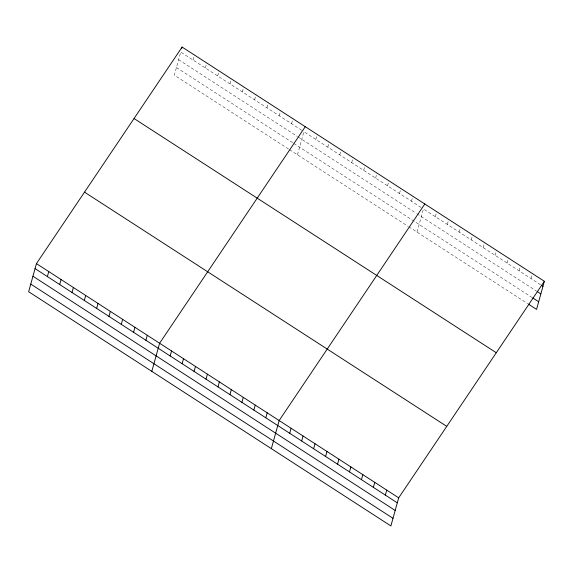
<?xml version="1.0" encoding="UTF-8"?>
<svg xmlns="http://www.w3.org/2000/svg" width="573" height="573" viewBox="0 0 573 573"><rect width="100%" height="100%" fill="white"/><g stroke="black" fill="none" stroke-linecap="round" stroke-linejoin="round"><path stroke-width="0.43" stroke-dasharray="2.87 2.15" d="M193.044 60.015L194.426 55.022M205.356 67.979L206.746 62.987M217.676 75.944L219.058 70.945M229.988 83.909L231.377 78.909M242.307 91.873L243.69 86.874M254.62 99.831L256.009 94.839M266.939 107.796L268.322 102.803M279.252 115.76L280.641 110.768M291.571 123.725L292.953 118.726M297.48 154.803L303.883 131.69L421.184 207.533M315.838 139.418L317.227 134.419M327.792 147.146L329.181 142.154M339.746 154.875L341.136 149.882M351.7 162.603L353.09 157.611M363.654 170.331L365.044 165.339M375.609 178.067L376.998 173.067M387.563 185.795L388.952 180.796M399.517 193.524L400.907 188.524M411.471 201.252L412.854 196.253M417.015 232.094L423.426 208.98L540.726 284.824M435.38 216.709L436.762 211.716M447.334 224.437L448.716 219.445M459.288 232.172L460.671 227.173M471.242 239.901L472.625 234.901M483.197 247.629L484.579 242.63M495.151 255.357L496.533 250.358M507.105 263.086L508.487 258.094M519.059 270.814L520.442 265.822M531.013 278.542L532.396 273.55M301.713 130.286L180.724 52.05L174.314 75.163L288.785 149.181M178.611 59.678L297.423 136.503M298.146 136.976L416.084 213.228M416.829 213.708L536.364 291.005M176.434 67.535L293.075 142.956M293.799 143.429L531.945 297.416M289.508 149.646L408.048 226.299M408.8 226.779L527.59 303.59"/><path stroke-width="0.86" d="M36.443 263.616L28.65 291.721L390.886 525.942L398.686 497.837L544.35 281.279L182.114 47.058L36.443 263.616L398.686 497.837M47.373 276.573L48.762 271.573M59.692 284.537L61.075 279.538M72.012 292.502L73.394 287.503M84.324 300.46L85.706 295.467M96.644 308.424L98.026 303.432M181.648 48.719L182.114 47.058M108.956 316.389L110.345 311.397M121.275 324.354L122.658 319.354M133.588 332.319L134.977 327.319M145.907 340.283L147.29 335.284M151.809 371.354L159.609 343.248L305.273 126.69M170.174 355.976L171.563 350.977M182.128 363.705L183.518 358.705M194.082 371.433L195.472 366.434M206.036 379.161L207.419 374.169M217.991 386.89L219.373 381.897M229.945 394.618L231.327 389.626M241.899 402.346L243.281 397.354M253.853 410.082L255.236 405.082M265.808 417.81L267.19 412.811M271.351 448.652L279.144 420.539L424.808 203.988M289.716 433.267L291.098 428.267M301.67 440.995L303.053 436.003M313.624 448.723L315.007 443.731M325.579 456.452L326.961 451.46M337.533 464.18L338.915 459.188M349.487 471.916L350.869 466.916M361.434 479.644L362.824 474.645M373.388 487.372L374.778 482.373M385.343 495.101L386.732 490.108M544.35 281.279L536.557 309.384L528.335 304.077M541.471 285.311L542.968 286.271M537.116 291.485L540.848 293.899M532.697 297.896L538.67 301.763M134.039 118.518L496.282 352.739M84.518 192.148L446.754 426.369M35.06 268.608L397.297 502.829M32.948 276.236L395.184 510.457M30.763 284.093L393.006 518.314"/></g></svg>
